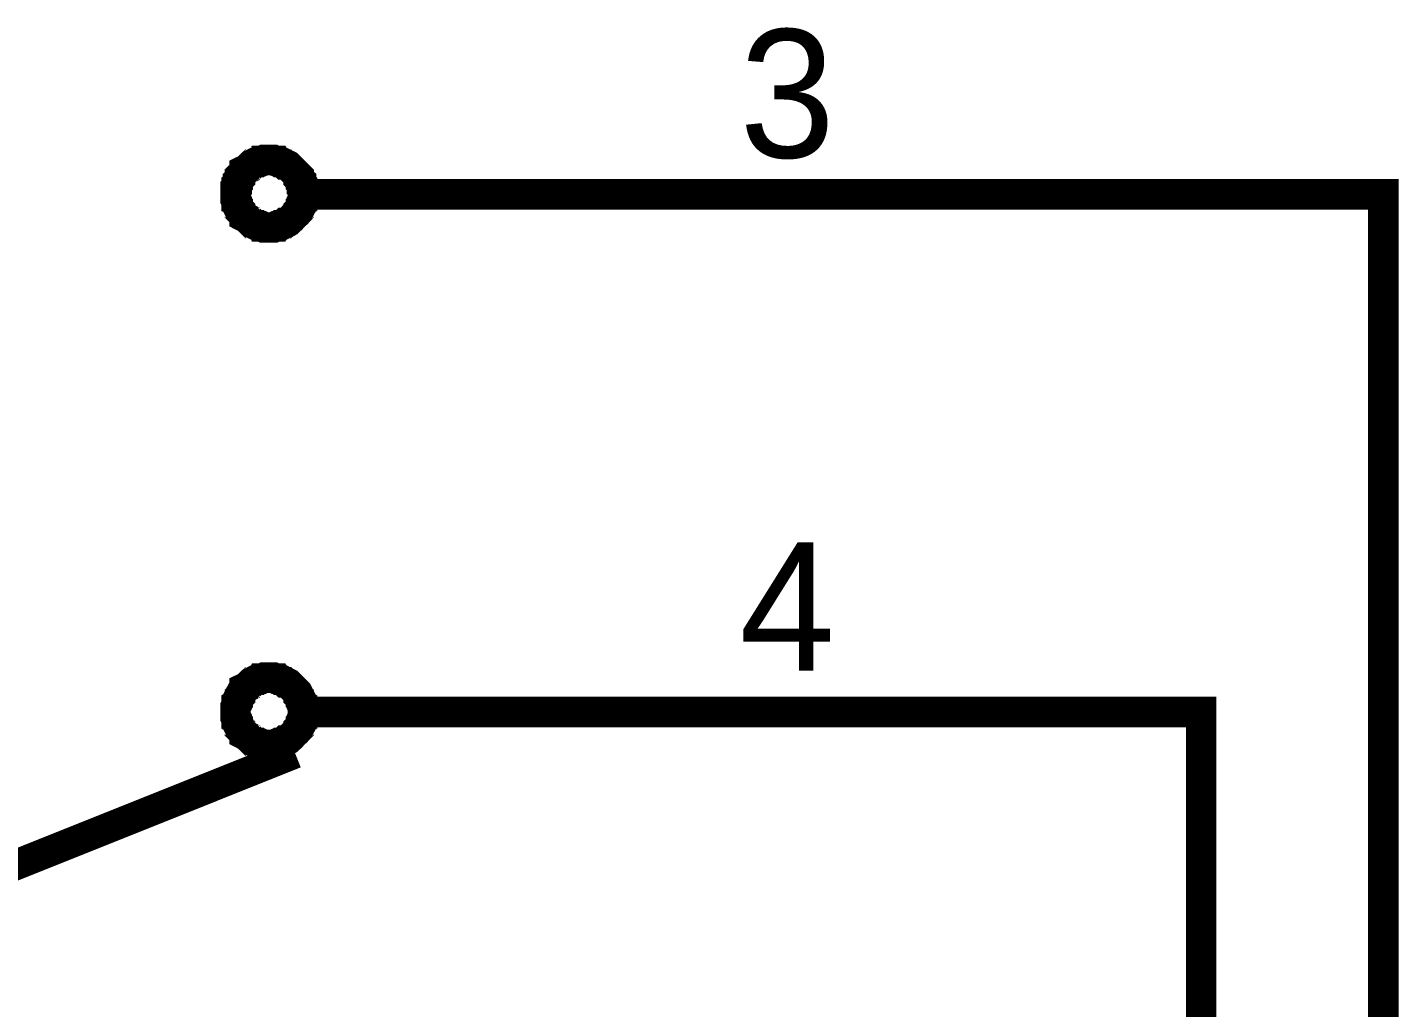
# Model space of a CAD drawing. Header units: inches. Extents: x 0 to 432, y 0 to 280.
# Drawn here: x 217.09 to 230.54, y 59.58 to 69.19 of the extents above; entities that cross this region are included whole.
import ezdxf

# ---------------------------------------------------------------- set-up
doc = ezdxf.new("R2010")
doc.units = ezdxf.units.IN
doc.layers.add('Sheet', color=255, linetype='Continuous')

msp = doc.modelspace()

# ---------------------------------------------------------------- linework, layer by layer
at = {"layer": 'Sheet'}
for points in [[(219.134, 67.559, 0.3, 0.3, 0), (219.134, 67.582, 0.3, 0.3, 0), (219.134, 67.593, 0.3, 0.3, 0), (219.134, 67.615, 0.3, 0.3, 0), (219.146, 67.626, 0.3, 0.3, 0), (219.146, 67.649, 0.3, 0.3, 0), (219.146, 67.66, 0.3, 0.3, 0), (219.157, 67.671, 0.3, 0.3, 0), (219.157, 67.694, 0.3, 0.3, 0), (219.168, 67.705, 0.3, 0.3, 0), (219.179, 67.716, 0.3, 0.3, 0), (219.179, 67.739, 0.3, 0.3, 0), (219.191, 67.75, 0.3, 0.3, 0), (219.202, 67.761, 0.3, 0.3, 0), (219.213, 67.772, 0.3, 0.3, 0), (219.224, 67.784, 0.3, 0.3, 0), (219.224, 67.795, 0.3, 0.3, 0), (219.247, 67.806, 0.3, 0.3, 0), (219.258, 67.817, 0.3, 0.3, 0), (219.269, 67.829, 0.3, 0.3, 0), (219.28, 67.84, 0.3, 0.3, 0), (219.292, 67.851, 0.3, 0.3, 0), (219.303, 67.851, 0.3, 0.3, 0), (219.314, 67.862, 0.3, 0.3, 0), (219.337, 67.874, 0.3, 0.3, 0), (219.348, 67.874, 0.3, 0.3, 0), (219.359, 67.885, 0.3, 0.3, 0), (219.382, 67.885, 0.3, 0.3, 0), (219.393, 67.885, 0.3, 0.3, 0), (219.415, 67.896, 0.3, 0.3, 0), (219.426, 67.896, 0.3, 0.3, 0), (219.449, 67.896, 0.3, 0.3, 0), (219.46, 67.896, 0.3, 0.3, 0)], [(219.46, 67.896, 0.3, 0.3, 0), (219.449, 67.896, 0.3, 0.3, 0), (219.426, 67.896, 0.3, 0.3, 0), (219.415, 67.896, 0.3, 0.3, 0), (219.393, 67.885, 0.3, 0.3, 0), (219.382, 67.885, 0.3, 0.3, 0), (219.359, 67.885, 0.3, 0.3, 0), (219.348, 67.874, 0.3, 0.3, 0), (219.337, 67.874, 0.3, 0.3, 0), (219.314, 67.862, 0.3, 0.3, 0), (219.303, 67.851, 0.3, 0.3, 0), (219.292, 67.851, 0.3, 0.3, 0), (219.28, 67.84, 0.3, 0.3, 0), (219.269, 67.829, 0.3, 0.3, 0), (219.258, 67.817, 0.3, 0.3, 0), (219.247, 67.806, 0.3, 0.3, 0), (219.224, 67.795, 0.3, 0.3, 0), (219.224, 67.784, 0.3, 0.3, 0), (219.213, 67.772, 0.3, 0.3, 0), (219.202, 67.761, 0.3, 0.3, 0), (219.191, 67.75, 0.3, 0.3, 0), (219.179, 67.739, 0.3, 0.3, 0), (219.179, 67.716, 0.3, 0.3, 0), (219.168, 67.705, 0.3, 0.3, 0), (219.157, 67.694, 0.3, 0.3, 0), (219.157, 67.671, 0.3, 0.3, 0), (219.146, 67.66, 0.3, 0.3, 0), (219.146, 67.649, 0.3, 0.3, 0), (219.146, 67.626, 0.3, 0.3, 0), (219.134, 67.615, 0.3, 0.3, 0), (219.134, 67.593, 0.3, 0.3, 0), (219.134, 67.582, 0.3, 0.3, 0), (219.134, 67.559, 0.3, 0.3, 0)], [(219.46, 67.896, 0.3, 0.3, 0), (219.471, 67.896, 0.3, 0.3, 0), (219.494, 67.896, 0.3, 0.3, 0), (219.505, 67.896, 0.3, 0.3, 0), (219.528, 67.885, 0.3, 0.3, 0), (219.539, 67.885, 0.3, 0.3, 0), (219.561, 67.885, 0.3, 0.3, 0), (219.572, 67.874, 0.3, 0.3, 0), (219.584, 67.874, 0.3, 0.3, 0), (219.606, 67.862, 0.3, 0.3, 0), (219.617, 67.851, 0.3, 0.3, 0), (219.629, 67.851, 0.3, 0.3, 0), (219.651, 67.84, 0.3, 0.3, 0), (219.662, 67.829, 0.3, 0.3, 0), (219.674, 67.817, 0.3, 0.3, 0), (219.685, 67.806, 0.3, 0.3, 0), (219.696, 67.795, 0.3, 0.3, 0), (219.707, 67.784, 0.3, 0.3, 0), (219.718, 67.772, 0.3, 0.3, 0), (219.73, 67.761, 0.3, 0.3, 0), (219.741, 67.75, 0.3, 0.3, 0), (219.752, 67.739, 0.3, 0.3, 0), (219.752, 67.716, 0.3, 0.3, 0), (219.763, 67.705, 0.3, 0.3, 0), (219.775, 67.694, 0.3, 0.3, 0), (219.775, 67.671, 0.3, 0.3, 0), (219.786, 67.66, 0.3, 0.3, 0), (219.786, 67.649, 0.3, 0.3, 0), (219.786, 67.626, 0.3, 0.3, 0), (219.797, 67.615, 0.3, 0.3, 0), (219.797, 67.593, 0.3, 0.3, 0), (219.797, 67.582, 0.3, 0.3, 0), (219.797, 67.559, 0.3, 0.3, 0)], [(219.797, 67.559, 0.3, 0.3, 0), (219.797, 67.582, 0.3, 0.3, 0), (219.797, 67.593, 0.3, 0.3, 0), (219.797, 67.615, 0.3, 0.3, 0), (219.786, 67.626, 0.3, 0.3, 0), (219.786, 67.649, 0.3, 0.3, 0), (219.786, 67.66, 0.3, 0.3, 0), (219.775, 67.671, 0.3, 0.3, 0), (219.775, 67.694, 0.3, 0.3, 0), (219.763, 67.705, 0.3, 0.3, 0), (219.752, 67.716, 0.3, 0.3, 0), (219.752, 67.739, 0.3, 0.3, 0), (219.741, 67.75, 0.3, 0.3, 0), (219.73, 67.761, 0.3, 0.3, 0), (219.718, 67.772, 0.3, 0.3, 0), (219.707, 67.784, 0.3, 0.3, 0), (219.696, 67.795, 0.3, 0.3, 0), (219.685, 67.806, 0.3, 0.3, 0), (219.674, 67.817, 0.3, 0.3, 0), (219.662, 67.829, 0.3, 0.3, 0), (219.651, 67.84, 0.3, 0.3, 0), (219.629, 67.851, 0.3, 0.3, 0), (219.617, 67.851, 0.3, 0.3, 0), (219.606, 67.862, 0.3, 0.3, 0), (219.584, 67.874, 0.3, 0.3, 0), (219.572, 67.874, 0.3, 0.3, 0), (219.561, 67.885, 0.3, 0.3, 0), (219.539, 67.885, 0.3, 0.3, 0), (219.528, 67.885, 0.3, 0.3, 0), (219.505, 67.896, 0.3, 0.3, 0), (219.494, 67.896, 0.3, 0.3, 0), (219.471, 67.896, 0.3, 0.3, 0), (219.46, 67.896, 0.3, 0.3, 0)], [(219.46, 67.233, 0.3, 0.3, 0), (219.449, 67.233, 0.3, 0.3, 0), (219.426, 67.233, 0.3, 0.3, 0), (219.415, 67.233, 0.3, 0.3, 0), (219.393, 67.245, 0.3, 0.3, 0), (219.382, 67.245, 0.3, 0.3, 0), (219.359, 67.245, 0.3, 0.3, 0), (219.348, 67.256, 0.3, 0.3, 0), (219.337, 67.256, 0.3, 0.3, 0), (219.314, 67.267, 0.3, 0.3, 0), (219.303, 67.278, 0.3, 0.3, 0), (219.292, 67.278, 0.3, 0.3, 0), (219.28, 67.29, 0.3, 0.3, 0), (219.269, 67.301, 0.3, 0.3, 0), (219.258, 67.312, 0.3, 0.3, 0), (219.247, 67.323, 0.3, 0.3, 0), (219.224, 67.335, 0.3, 0.3, 0), (219.224, 67.346, 0.3, 0.3, 0), (219.213, 67.357, 0.3, 0.3, 0), (219.202, 67.368, 0.3, 0.3, 0), (219.191, 67.379, 0.3, 0.3, 0), (219.179, 67.391, 0.3, 0.3, 0), (219.179, 67.402, 0.3, 0.3, 0), (219.168, 67.413, 0.3, 0.3, 0), (219.157, 67.436, 0.3, 0.3, 0), (219.157, 67.447, 0.3, 0.3, 0), (219.146, 67.458, 0.3, 0.3, 0), (219.146, 67.48, 0.3, 0.3, 0), (219.146, 67.492, 0.3, 0.3, 0), (219.134, 67.514, 0.3, 0.3, 0), (219.134, 67.525, 0.3, 0.3, 0), (219.134, 67.548, 0.3, 0.3, 0), (219.134, 67.559, 0.3, 0.3, 0)], [(219.134, 67.559, 0.3, 0.3, 0), (219.134, 67.559, 0.3, 0.3, 0)], [(219.134, 67.559, 0.3, 0.3, 0), (219.134, 67.548, 0.3, 0.3, 0), (219.134, 67.525, 0.3, 0.3, 0), (219.134, 67.514, 0.3, 0.3, 0), (219.146, 67.492, 0.3, 0.3, 0), (219.146, 67.48, 0.3, 0.3, 0), (219.146, 67.458, 0.3, 0.3, 0), (219.157, 67.447, 0.3, 0.3, 0), (219.157, 67.436, 0.3, 0.3, 0), (219.168, 67.413, 0.3, 0.3, 0), (219.179, 67.402, 0.3, 0.3, 0), (219.179, 67.391, 0.3, 0.3, 0), (219.191, 67.379, 0.3, 0.3, 0), (219.202, 67.368, 0.3, 0.3, 0), (219.213, 67.357, 0.3, 0.3, 0), (219.224, 67.346, 0.3, 0.3, 0), (219.224, 67.335, 0.3, 0.3, 0), (219.247, 67.323, 0.3, 0.3, 0), (219.258, 67.312, 0.3, 0.3, 0), (219.269, 67.301, 0.3, 0.3, 0), (219.28, 67.29, 0.3, 0.3, 0), (219.292, 67.278, 0.3, 0.3, 0), (219.303, 67.278, 0.3, 0.3, 0), (219.314, 67.267, 0.3, 0.3, 0), (219.337, 67.256, 0.3, 0.3, 0), (219.348, 67.256, 0.3, 0.3, 0), (219.359, 67.245, 0.3, 0.3, 0), (219.382, 67.245, 0.3, 0.3, 0), (219.393, 67.245, 0.3, 0.3, 0), (219.415, 67.233, 0.3, 0.3, 0), (219.426, 67.233, 0.3, 0.3, 0), (219.449, 67.233, 0.3, 0.3, 0), (219.46, 67.233, 0.3, 0.3, 0)], [(219.797, 67.559, 0.3, 0.3, 0), (219.797, 67.548, 0.3, 0.3, 0), (219.797, 67.525, 0.3, 0.3, 0), (219.797, 67.514, 0.3, 0.3, 0), (219.786, 67.492, 0.3, 0.3, 0), (219.786, 67.48, 0.3, 0.3, 0), (219.786, 67.458, 0.3, 0.3, 0), (219.775, 67.447, 0.3, 0.3, 0), (219.775, 67.436, 0.3, 0.3, 0), (219.763, 67.413, 0.3, 0.3, 0), (219.752, 67.402, 0.3, 0.3, 0), (219.752, 67.391, 0.3, 0.3, 0), (219.741, 67.379, 0.3, 0.3, 0), (219.73, 67.368, 0.3, 0.3, 0), (219.718, 67.357, 0.3, 0.3, 0), (219.707, 67.346, 0.3, 0.3, 0), (219.696, 67.335, 0.3, 0.3, 0), (219.685, 67.323, 0.3, 0.3, 0), (219.674, 67.312, 0.3, 0.3, 0), (219.662, 67.301, 0.3, 0.3, 0), (219.651, 67.29, 0.3, 0.3, 0), (219.629, 67.278, 0.3, 0.3, 0), (219.617, 67.278, 0.3, 0.3, 0), (219.606, 67.267, 0.3, 0.3, 0), (219.584, 67.256, 0.3, 0.3, 0), (219.572, 67.256, 0.3, 0.3, 0), (219.561, 67.245, 0.3, 0.3, 0), (219.539, 67.245, 0.3, 0.3, 0), (219.528, 67.245, 0.3, 0.3, 0), (219.505, 67.233, 0.3, 0.3, 0), (219.494, 67.233, 0.3, 0.3, 0), (219.471, 67.233, 0.3, 0.3, 0), (219.46, 67.233, 0.3, 0.3, 0)], [(219.46, 67.233, 0.3, 0.3, 0), (219.471, 67.233, 0.3, 0.3, 0), (219.494, 67.233, 0.3, 0.3, 0), (219.505, 67.233, 0.3, 0.3, 0), (219.528, 67.245, 0.3, 0.3, 0), (219.539, 67.245, 0.3, 0.3, 0), (219.561, 67.245, 0.3, 0.3, 0), (219.572, 67.256, 0.3, 0.3, 0), (219.584, 67.256, 0.3, 0.3, 0), (219.606, 67.267, 0.3, 0.3, 0), (219.617, 67.278, 0.3, 0.3, 0), (219.629, 67.278, 0.3, 0.3, 0), (219.651, 67.29, 0.3, 0.3, 0), (219.662, 67.301, 0.3, 0.3, 0), (219.674, 67.312, 0.3, 0.3, 0), (219.685, 67.323, 0.3, 0.3, 0), (219.696, 67.335, 0.3, 0.3, 0), (219.707, 67.346, 0.3, 0.3, 0), (219.718, 67.357, 0.3, 0.3, 0), (219.73, 67.368, 0.3, 0.3, 0), (219.741, 67.379, 0.3, 0.3, 0), (219.752, 67.391, 0.3, 0.3, 0), (219.752, 67.402, 0.3, 0.3, 0), (219.763, 67.413, 0.3, 0.3, 0), (219.775, 67.436, 0.3, 0.3, 0), (219.775, 67.447, 0.3, 0.3, 0), (219.786, 67.458, 0.3, 0.3, 0), (219.786, 67.48, 0.3, 0.3, 0), (219.786, 67.492, 0.3, 0.3, 0), (219.797, 67.514, 0.3, 0.3, 0), (219.797, 67.525, 0.3, 0.3, 0), (219.797, 67.548, 0.3, 0.3, 0), (219.797, 67.559, 0.3, 0.3, 0)], [(219.797, 67.559, 0.3, 0.3, 0), (219.797, 67.559, 0.3, 0.3, 0), (219.797, 67.559, 0.3, 0.3, 0), (219.797, 67.559, 0.3, 0.3, 0), (219.797, 67.559, 0.3, 0.3, 0), (219.797, 67.559, 0.3, 0.3, 0), (219.797, 67.559, 0.3, 0.3, 0), (219.797, 67.559, 0.3, 0.3, 0), (219.797, 67.559, 0.3, 0.3, 0), (219.797, 67.559, 0.3, 0.3, 0), (219.797, 67.559, 0.3, 0.3, 0), (219.797, 67.559, 0.3, 0.3, 0), (219.797, 67.559, 0.3, 0.3, 0), (219.797, 67.559, 0.3, 0.3, 0), (219.797, 67.559, 0.3, 0.3, 0), (219.797, 67.559, 0.3, 0.3, 0), (219.797, 67.559, 0.3, 0.3, 0), (219.797, 67.559, 0.3, 0.3, 0), (219.797, 67.559, 0.3, 0.3, 0), (219.797, 67.559, 0.3, 0.3, 0), (219.797, 67.559, 0.3, 0.3, 0), (219.797, 67.559, 0.3, 0.3, 0), (219.797, 67.559, 0.3, 0.3, 0), (219.797, 67.559, 0.3, 0.3, 0), (219.797, 67.559, 0.3, 0.3, 0), (219.797, 67.559, 0.3, 0.3, 0), (219.797, 67.559, 0.3, 0.3, 0), (219.797, 67.559, 0.3, 0.3, 0), (219.797, 67.559, 0.3, 0.3, 0), (219.797, 67.559, 0.3, 0.3, 0), (219.797, 67.559, 0.3, 0.3, 0), (219.797, 67.559, 0.3, 0.3, 0), (219.797, 67.559, 0.3, 0.3, 0)], [(219.797, 67.559, 0.3, 0.3, 0), (219.797, 67.559, 0.3, 0.3, 0)], [(221.998, 67.559, 0.3, 0.3, 0), (219.842, 67.559, 0.3, 0.3, 0)], [(221.998, 67.559, 0.3, 0.3, 0), (224.536, 67.559, 0.3, 0.3, 0)], [(224.536, 67.559, 0.3, 0.3, 0), (230.388, 67.559, 0.3, 0.3, 0), (230.388, 57.407, 0.3, 0.3, 0)], [(73.663, 66.043, 0.3, 0.3, 0), (177.805, 66.043, 0.3, 0.3, 0), (177.805, 42.932, 0.3, 0.3, 0), (228.602, 42.932, 0.3, 0.3, 0), (228.602, 47.244, 0.3, 0.3, 0), (228.602, 62.483, 0.3, 0.3, 0), (224.536, 62.483, 0.3, 0.3, 0)], [(219.134, 62.483, 0.3, 0.3, 0), (219.134, 62.494, 0.3, 0.3, 0), (219.134, 62.517, 0.3, 0.3, 0), (219.134, 62.528, 0.3, 0.3, 0), (219.146, 62.551, 0.3, 0.3, 0), (219.146, 62.562, 0.3, 0.3, 0), (219.146, 62.584, 0.3, 0.3, 0), (219.157, 62.595, 0.3, 0.3, 0), (219.157, 62.607, 0.3, 0.3, 0), (219.168, 62.629, 0.3, 0.3, 0), (219.179, 62.64, 0.3, 0.3, 0), (219.179, 62.652, 0.3, 0.3, 0), (219.191, 62.674, 0.3, 0.3, 0), (219.202, 62.685, 0.3, 0.3, 0), (219.213, 62.697, 0.3, 0.3, 0), (219.224, 62.708, 0.3, 0.3, 0), (219.224, 62.719, 0.3, 0.3, 0), (219.247, 62.73, 0.3, 0.3, 0), (219.258, 62.741, 0.3, 0.3, 0), (219.269, 62.753, 0.3, 0.3, 0), (219.28, 62.764, 0.3, 0.3, 0), (219.292, 62.775, 0.3, 0.3, 0), (219.303, 62.775, 0.3, 0.3, 0), (219.314, 62.786, 0.3, 0.3, 0), (219.337, 62.798, 0.3, 0.3, 0), (219.348, 62.798, 0.3, 0.3, 0), (219.359, 62.809, 0.3, 0.3, 0), (219.382, 62.809, 0.3, 0.3, 0), (219.393, 62.809, 0.3, 0.3, 0), (219.415, 62.82, 0.3, 0.3, 0), (219.426, 62.82, 0.3, 0.3, 0), (219.449, 62.82, 0.3, 0.3, 0), (219.46, 62.82, 0.3, 0.3, 0)], [(219.46, 62.82, 0.3, 0.3, 0), (219.449, 62.82, 0.3, 0.3, 0), (219.426, 62.82, 0.3, 0.3, 0), (219.415, 62.82, 0.3, 0.3, 0), (219.393, 62.809, 0.3, 0.3, 0), (219.382, 62.809, 0.3, 0.3, 0), (219.359, 62.809, 0.3, 0.3, 0), (219.348, 62.798, 0.3, 0.3, 0), (219.337, 62.798, 0.3, 0.3, 0), (219.314, 62.786, 0.3, 0.3, 0), (219.303, 62.775, 0.3, 0.3, 0), (219.292, 62.775, 0.3, 0.3, 0), (219.28, 62.764, 0.3, 0.3, 0), (219.269, 62.753, 0.3, 0.3, 0), (219.258, 62.741, 0.3, 0.3, 0), (219.247, 62.73, 0.3, 0.3, 0), (219.224, 62.719, 0.3, 0.3, 0), (219.224, 62.708, 0.3, 0.3, 0), (219.213, 62.697, 0.3, 0.3, 0), (219.202, 62.685, 0.3, 0.3, 0), (219.191, 62.674, 0.3, 0.3, 0), (219.179, 62.652, 0.3, 0.3, 0), (219.179, 62.64, 0.3, 0.3, 0), (219.168, 62.629, 0.3, 0.3, 0), (219.157, 62.607, 0.3, 0.3, 0), (219.157, 62.595, 0.3, 0.3, 0), (219.146, 62.584, 0.3, 0.3, 0), (219.146, 62.562, 0.3, 0.3, 0), (219.146, 62.551, 0.3, 0.3, 0), (219.134, 62.528, 0.3, 0.3, 0), (219.134, 62.517, 0.3, 0.3, 0), (219.134, 62.494, 0.3, 0.3, 0), (219.134, 62.483, 0.3, 0.3, 0)], [(219.46, 62.82, 0.3, 0.3, 0), (219.471, 62.82, 0.3, 0.3, 0), (219.494, 62.82, 0.3, 0.3, 0), (219.505, 62.82, 0.3, 0.3, 0), (219.528, 62.809, 0.3, 0.3, 0), (219.539, 62.809, 0.3, 0.3, 0), (219.561, 62.809, 0.3, 0.3, 0), (219.572, 62.798, 0.3, 0.3, 0), (219.584, 62.798, 0.3, 0.3, 0), (219.606, 62.786, 0.3, 0.3, 0), (219.617, 62.775, 0.3, 0.3, 0), (219.629, 62.775, 0.3, 0.3, 0), (219.651, 62.764, 0.3, 0.3, 0), (219.662, 62.753, 0.3, 0.3, 0), (219.674, 62.741, 0.3, 0.3, 0), (219.685, 62.73, 0.3, 0.3, 0), (219.696, 62.719, 0.3, 0.3, 0), (219.707, 62.708, 0.3, 0.3, 0), (219.718, 62.697, 0.3, 0.3, 0), (219.73, 62.685, 0.3, 0.3, 0), (219.741, 62.674, 0.3, 0.3, 0), (219.752, 62.652, 0.3, 0.3, 0), (219.752, 62.64, 0.3, 0.3, 0), (219.763, 62.629, 0.3, 0.3, 0), (219.775, 62.607, 0.3, 0.3, 0), (219.775, 62.595, 0.3, 0.3, 0), (219.786, 62.584, 0.3, 0.3, 0), (219.786, 62.562, 0.3, 0.3, 0), (219.786, 62.551, 0.3, 0.3, 0), (219.797, 62.528, 0.3, 0.3, 0), (219.797, 62.517, 0.3, 0.3, 0), (219.797, 62.494, 0.3, 0.3, 0), (219.797, 62.483, 0.3, 0.3, 0)], [(219.797, 62.483, 0.3, 0.3, 0), (219.797, 62.494, 0.3, 0.3, 0), (219.797, 62.517, 0.3, 0.3, 0), (219.797, 62.528, 0.3, 0.3, 0), (219.786, 62.551, 0.3, 0.3, 0), (219.786, 62.562, 0.3, 0.3, 0), (219.786, 62.584, 0.3, 0.3, 0), (219.775, 62.595, 0.3, 0.3, 0), (219.775, 62.607, 0.3, 0.3, 0), (219.763, 62.629, 0.3, 0.3, 0), (219.752, 62.64, 0.3, 0.3, 0), (219.752, 62.652, 0.3, 0.3, 0), (219.741, 62.674, 0.3, 0.3, 0), (219.73, 62.685, 0.3, 0.3, 0), (219.718, 62.697, 0.3, 0.3, 0), (219.707, 62.708, 0.3, 0.3, 0), (219.696, 62.719, 0.3, 0.3, 0), (219.685, 62.73, 0.3, 0.3, 0), (219.674, 62.741, 0.3, 0.3, 0), (219.662, 62.753, 0.3, 0.3, 0), (219.651, 62.764, 0.3, 0.3, 0), (219.629, 62.775, 0.3, 0.3, 0), (219.617, 62.775, 0.3, 0.3, 0), (219.606, 62.786, 0.3, 0.3, 0), (219.584, 62.798, 0.3, 0.3, 0), (219.572, 62.798, 0.3, 0.3, 0), (219.561, 62.809, 0.3, 0.3, 0), (219.539, 62.809, 0.3, 0.3, 0), (219.528, 62.809, 0.3, 0.3, 0), (219.505, 62.82, 0.3, 0.3, 0), (219.494, 62.82, 0.3, 0.3, 0), (219.471, 62.82, 0.3, 0.3, 0), (219.46, 62.82, 0.3, 0.3, 0)], [(219.46, 62.158, 0.3, 0.3, 0), (219.449, 62.158, 0.3, 0.3, 0), (219.426, 62.158, 0.3, 0.3, 0), (219.415, 62.158, 0.3, 0.3, 0), (219.393, 62.169, 0.3, 0.3, 0), (219.382, 62.169, 0.3, 0.3, 0), (219.359, 62.169, 0.3, 0.3, 0), (219.348, 62.18, 0.3, 0.3, 0), (219.337, 62.18, 0.3, 0.3, 0), (219.314, 62.191, 0.3, 0.3, 0), (219.303, 62.202, 0.3, 0.3, 0), (219.292, 62.202, 0.3, 0.3, 0), (219.28, 62.214, 0.3, 0.3, 0), (219.269, 62.225, 0.3, 0.3, 0), (219.258, 62.236, 0.3, 0.3, 0), (219.247, 62.247, 0.3, 0.3, 0), (219.224, 62.259, 0.3, 0.3, 0), (219.224, 62.27, 0.3, 0.3, 0), (219.213, 62.281, 0.3, 0.3, 0), (219.202, 62.292, 0.3, 0.3, 0), (219.191, 62.304, 0.3, 0.3, 0), (219.179, 62.315, 0.3, 0.3, 0), (219.179, 62.326, 0.3, 0.3, 0), (219.168, 62.337, 0.3, 0.3, 0), (219.157, 62.36, 0.3, 0.3, 0), (219.157, 62.371, 0.3, 0.3, 0), (219.146, 62.382, 0.3, 0.3, 0), (219.146, 62.405, 0.3, 0.3, 0), (219.146, 62.416, 0.3, 0.3, 0), (219.134, 62.438, 0.3, 0.3, 0), (219.134, 62.449, 0.3, 0.3, 0), (219.134, 62.472, 0.3, 0.3, 0), (219.134, 62.483, 0.3, 0.3, 0)], [(219.134, 62.483, 0.3, 0.3, 0), (219.134, 62.483, 0.3, 0.3, 0)], [(219.134, 62.483, 0.3, 0.3, 0), (219.134, 62.472, 0.3, 0.3, 0), (219.134, 62.449, 0.3, 0.3, 0), (219.134, 62.438, 0.3, 0.3, 0), (219.146, 62.416, 0.3, 0.3, 0), (219.146, 62.405, 0.3, 0.3, 0), (219.146, 62.382, 0.3, 0.3, 0), (219.157, 62.371, 0.3, 0.3, 0), (219.157, 62.36, 0.3, 0.3, 0), (219.168, 62.337, 0.3, 0.3, 0), (219.179, 62.326, 0.3, 0.3, 0), (219.179, 62.315, 0.3, 0.3, 0), (219.191, 62.304, 0.3, 0.3, 0), (219.202, 62.292, 0.3, 0.3, 0), (219.213, 62.281, 0.3, 0.3, 0), (219.224, 62.27, 0.3, 0.3, 0), (219.224, 62.259, 0.3, 0.3, 0), (219.247, 62.247, 0.3, 0.3, 0), (219.258, 62.236, 0.3, 0.3, 0), (219.269, 62.225, 0.3, 0.3, 0), (219.28, 62.214, 0.3, 0.3, 0), (219.292, 62.202, 0.3, 0.3, 0), (219.303, 62.202, 0.3, 0.3, 0), (219.314, 62.191, 0.3, 0.3, 0), (219.337, 62.18, 0.3, 0.3, 0), (219.348, 62.18, 0.3, 0.3, 0), (219.359, 62.169, 0.3, 0.3, 0), (219.382, 62.169, 0.3, 0.3, 0), (219.393, 62.169, 0.3, 0.3, 0), (219.415, 62.158, 0.3, 0.3, 0), (219.426, 62.158, 0.3, 0.3, 0), (219.449, 62.158, 0.3, 0.3, 0), (219.46, 62.158, 0.3, 0.3, 0)], [(219.797, 62.483, 0.3, 0.3, 0), (219.797, 62.472, 0.3, 0.3, 0), (219.797, 62.449, 0.3, 0.3, 0), (219.797, 62.438, 0.3, 0.3, 0), (219.786, 62.416, 0.3, 0.3, 0), (219.786, 62.405, 0.3, 0.3, 0), (219.786, 62.382, 0.3, 0.3, 0), (219.775, 62.371, 0.3, 0.3, 0), (219.775, 62.36, 0.3, 0.3, 0), (219.763, 62.337, 0.3, 0.3, 0), (219.752, 62.326, 0.3, 0.3, 0), (219.752, 62.315, 0.3, 0.3, 0), (219.741, 62.304, 0.3, 0.3, 0), (219.73, 62.292, 0.3, 0.3, 0), (219.718, 62.281, 0.3, 0.3, 0), (219.707, 62.27, 0.3, 0.3, 0), (219.696, 62.259, 0.3, 0.3, 0), (219.685, 62.247, 0.3, 0.3, 0), (219.674, 62.236, 0.3, 0.3, 0), (219.662, 62.225, 0.3, 0.3, 0), (219.651, 62.214, 0.3, 0.3, 0), (219.629, 62.202, 0.3, 0.3, 0), (219.617, 62.202, 0.3, 0.3, 0), (219.606, 62.191, 0.3, 0.3, 0), (219.584, 62.18, 0.3, 0.3, 0), (219.572, 62.18, 0.3, 0.3, 0), (219.561, 62.169, 0.3, 0.3, 0), (219.539, 62.169, 0.3, 0.3, 0), (219.528, 62.169, 0.3, 0.3, 0), (219.505, 62.158, 0.3, 0.3, 0), (219.494, 62.158, 0.3, 0.3, 0), (219.471, 62.158, 0.3, 0.3, 0), (219.46, 62.158, 0.3, 0.3, 0)], [(219.46, 62.158, 0.3, 0.3, 0), (219.471, 62.158, 0.3, 0.3, 0), (219.494, 62.158, 0.3, 0.3, 0), (219.505, 62.158, 0.3, 0.3, 0), (219.528, 62.169, 0.3, 0.3, 0), (219.539, 62.169, 0.3, 0.3, 0), (219.561, 62.169, 0.3, 0.3, 0), (219.572, 62.18, 0.3, 0.3, 0), (219.584, 62.18, 0.3, 0.3, 0), (219.606, 62.191, 0.3, 0.3, 0), (219.617, 62.202, 0.3, 0.3, 0), (219.629, 62.202, 0.3, 0.3, 0), (219.651, 62.214, 0.3, 0.3, 0), (219.662, 62.225, 0.3, 0.3, 0), (219.674, 62.236, 0.3, 0.3, 0), (219.685, 62.247, 0.3, 0.3, 0), (219.696, 62.259, 0.3, 0.3, 0), (219.707, 62.27, 0.3, 0.3, 0), (219.718, 62.281, 0.3, 0.3, 0), (219.73, 62.292, 0.3, 0.3, 0), (219.741, 62.304, 0.3, 0.3, 0), (219.752, 62.315, 0.3, 0.3, 0), (219.752, 62.326, 0.3, 0.3, 0), (219.763, 62.337, 0.3, 0.3, 0), (219.775, 62.36, 0.3, 0.3, 0), (219.775, 62.371, 0.3, 0.3, 0), (219.786, 62.382, 0.3, 0.3, 0), (219.786, 62.405, 0.3, 0.3, 0), (219.786, 62.416, 0.3, 0.3, 0), (219.797, 62.438, 0.3, 0.3, 0), (219.797, 62.449, 0.3, 0.3, 0), (219.797, 62.472, 0.3, 0.3, 0), (219.797, 62.483, 0.3, 0.3, 0)], [(219.797, 62.483, 0.3, 0.3, 0), (219.797, 62.483, 0.3, 0.3, 0), (219.797, 62.483, 0.3, 0.3, 0), (219.797, 62.483, 0.3, 0.3, 0), (219.797, 62.483, 0.3, 0.3, 0), (219.797, 62.483, 0.3, 0.3, 0), (219.797, 62.483, 0.3, 0.3, 0), (219.797, 62.483, 0.3, 0.3, 0), (219.797, 62.483, 0.3, 0.3, 0), (219.797, 62.483, 0.3, 0.3, 0), (219.797, 62.483, 0.3, 0.3, 0), (219.797, 62.483, 0.3, 0.3, 0), (219.797, 62.483, 0.3, 0.3, 0), (219.797, 62.483, 0.3, 0.3, 0), (219.797, 62.483, 0.3, 0.3, 0), (219.797, 62.483, 0.3, 0.3, 0), (219.797, 62.483, 0.3, 0.3, 0), (219.797, 62.483, 0.3, 0.3, 0), (219.797, 62.483, 0.3, 0.3, 0), (219.797, 62.483, 0.3, 0.3, 0), (219.797, 62.483, 0.3, 0.3, 0), (219.797, 62.483, 0.3, 0.3, 0), (219.797, 62.483, 0.3, 0.3, 0), (219.797, 62.483, 0.3, 0.3, 0), (219.797, 62.483, 0.3, 0.3, 0), (219.797, 62.483, 0.3, 0.3, 0), (219.797, 62.483, 0.3, 0.3, 0), (219.797, 62.483, 0.3, 0.3, 0), (219.797, 62.483, 0.3, 0.3, 0), (219.797, 62.483, 0.3, 0.3, 0), (219.797, 62.483, 0.3, 0.3, 0), (219.797, 62.483, 0.3, 0.3, 0), (219.797, 62.483, 0.3, 0.3, 0)], [(219.797, 62.483, 0.3, 0.3, 0), (219.797, 62.483, 0.3, 0.3, 0)], [(221.998, 62.483, 0.3, 0.3, 0), (219.842, 62.483, 0.3, 0.3, 0)], [(221.998, 62.483, 0.3, 0.3, 0), (224.536, 62.483, 0.3, 0.3, 0)], [(214.384, 59.945, 0.3, 0.3, 0), (219.718, 62.079, 0.3, 0.3, 0)]]:
    msp.add_lwpolyline(points, format="xyseb", dxfattribs=at)

# ---------------------------------------------------------------- texts
for s, p in [('3', (224.076, 67.918)), ('4', (224.076, 62.887))]:
    msp.add_text(s, height=1.258, dxfattribs=at).set_placement(p)

doc.saveas('drawing.dxf')
